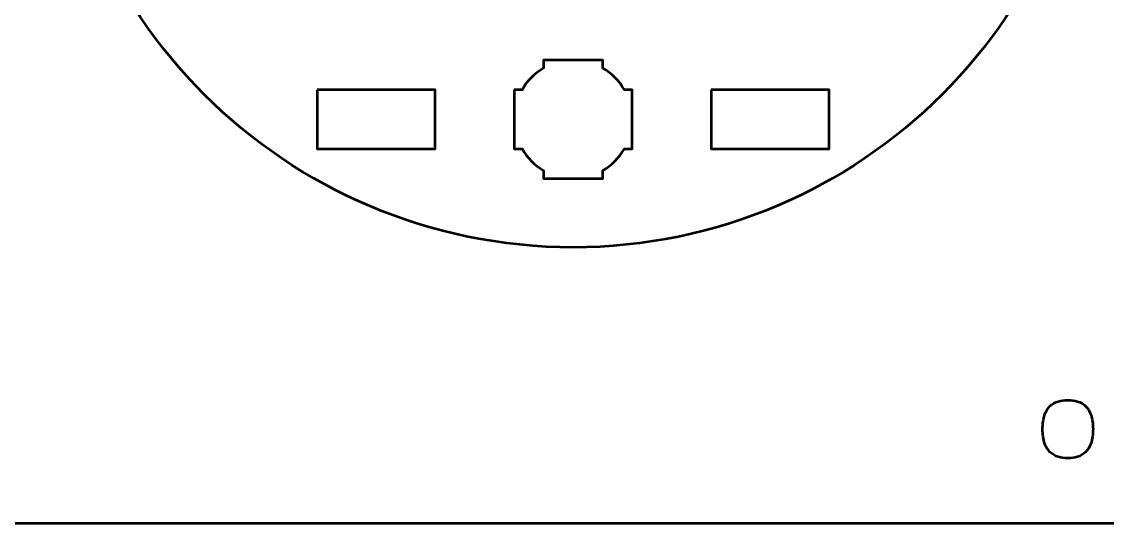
# Model space of a CAD drawing. Header units: centimetres. Extents: x -21 to 0, y -29.7 to 0.
# Drawn here: x -11.5 to -5.99, y -29.7 to -27.16 of the extents above; entities that cross this region are included whole.
import ezdxf

# ---------------------------------------------------------------- set-up
doc = ezdxf.new("R2010")
doc.units = ezdxf.units.CM
doc.header["$MEASUREMENT"] = 0
doc.layers.add('Layer 1', color=7, linetype='Continuous')

msp = doc.modelspace()

# ---------------------------------------------------------------- linework, layer by layer
at = {"layer": 'Layer 1', "color": 114, "lineweight": 53}
msp.add_ellipse((-8.69997, -25.65), major_axis=(0, 2.65), ratio=1, dxfattribs=at)
at = {"layer": 'Layer 1', "color": 22, "lineweight": 53}
msp.add_open_spline([(-21.00003, -29.19995), (-21.00003, -29.19995), (-21.00003, -0.49992), (-21.00003, -0.49992), (-21.00003, -0.49992), (-21.00003, -0.22295), (-20.77694, 0.00004), (-20.49994, 0.00004), (-20.49994, 0.00004), (-20.49994, 0.00004), (-0.50008, 0.00004), (-0.50008, 0.00004), (-0.50008, 0.00004), (-0.22294, 0.00004), (0.00002, -0.22295), (0.00002, -0.49992), (0.00002, -0.49992), (0.00002, -0.49992), (0.00002, -29.19995), (0.00002, -29.19995), (0.00002, -29.19995), (0.00002, -29.47695), (-0.22294, -29.70004), (-0.50008, -29.70004), (-0.50008, -29.70004), (-0.50008, -29.70004), (-20.49994, -29.70004), (-20.49994, -29.70004), (-20.49994, -29.70004), (-20.77694, -29.70004), (-21.00003, -29.47695), (-21.00003, -29.19995)], degree=3, knots=[0, 0, 0, 0, 0.125, 0.125, 0.125, 0.125, 0.25, 0.25, 0.25, 0.25, 0.375, 0.375, 0.375, 0.375, 0.5, 0.5, 0.5, 0.5, 0.625, 0.625, 0.625, 0.625, 0.75, 0.75, 0.75, 0.75, 0.875, 0.875, 0.875, 0.875, 1, 1, 1, 1], dxfattribs=at)
at = {"layer": 'Layer 1', "lineweight": 53}
for points, knots in [([(-8.99997, -27.49994), (-8.99997, -27.49994), (-8.95977, -27.49994), (-8.95977, -27.49994), (-8.95977, -27.49994), (-8.93344, -27.45442), (-8.89548, -27.41649), (-8.84997, -27.39016), (-8.84997, -27.39016), (-8.84997, -27.39016), (-8.84997, -27.34994), (-8.84997, -27.34994), (-8.84997, -27.34994), (-8.84997, -27.34994), (-8.54997, -27.34994), (-8.54997, -27.34994), (-8.54997, -27.34994), (-8.54997, -27.34994), (-8.54997, -27.39013), (-8.54997, -27.39013), (-8.54997, -27.39013), (-8.50444, -27.41646), (-8.46645, -27.45441), (-8.44009, -27.49994), (-8.44009, -27.49994), (-8.44009, -27.49994), (-8.39997, -27.49994), (-8.39997, -27.49994), (-8.39997, -27.49994), (-8.39997, -27.49994), (-8.39997, -27.64536), (-8.39997, -27.64536), (-8.39997, -27.64536), (-8.39997, -27.64536), (-8.39991, -27.65001), (-8.39991, -27.65001), (-8.39991, -27.65001), (-8.39991, -27.65001), (-8.39997, -27.65465), (-8.39997, -27.65465), (-8.39997, -27.65465), (-8.39997, -27.65465), (-8.39997, -27.79994), (-8.39997, -27.79994), (-8.39997, -27.79994), (-8.39997, -27.79994), (-8.44004, -27.79994), (-8.44004, -27.79994), (-8.44004, -27.79994), (-8.46639, -27.84551), (-8.50439, -27.88352), (-8.54997, -27.90988), (-8.54997, -27.90988), (-8.54997, -27.90988), (-8.54997, -27.94994), (-8.54997, -27.94994), (-8.54997, -27.94994), (-8.54997, -27.94994), (-8.69325, -27.94994), (-8.69325, -27.94994), (-8.69325, -27.94994), (-8.69325, -27.94994), (-8.69992, -27.95002), (-8.69992, -27.95002), (-8.69992, -27.95002), (-8.69992, -27.95002), (-8.7066, -27.94994), (-8.7066, -27.94994), (-8.7066, -27.94994), (-8.7066, -27.94994), (-8.84997, -27.94994), (-8.84997, -27.94994), (-8.84997, -27.94994), (-8.84997, -27.94994), (-8.84997, -27.90984), (-8.84997, -27.90984), (-8.84997, -27.90984), (-8.89551, -27.88348), (-8.93349, -27.84549), (-8.95982, -27.79994), (-8.95982, -27.79994), (-8.95982, -27.79994), (-8.99997, -27.79994), (-8.99997, -27.79994), (-8.99997, -27.79994), (-8.99997, -27.79994), (-8.99997, -27.49994), (-8.99997, -27.49994)], [0, 0, 0, 0, 0.0454545, 0.0454545, 0.0454545, 0.0454545, 0.0909091, 0.0909091, 0.0909091, 0.0909091, 0.1363636, 0.1363636, 0.1363636, 0.1363636, 0.1818182, 0.1818182, 0.1818182, 0.1818182, 0.2272727, 0.2272727, 0.2272727, 0.2272727, 0.2727273, 0.2727273, 0.2727273, 0.2727273, 0.3181818, 0.3181818, 0.3181818, 0.3181818, 0.3636364, 0.3636364, 0.3636364, 0.3636364, 0.4090909, 0.4090909, 0.4090909, 0.4090909, 0.4545455, 0.4545455, 0.4545455, 0.4545455, 0.5, 0.5, 0.5, 0.5, 0.5454545, 0.5454545, 0.5454545, 0.5454545, 0.5909091, 0.5909091, 0.5909091, 0.5909091, 0.6363636, 0.6363636, 0.6363636, 0.6363636, 0.6818182, 0.6818182, 0.6818182, 0.6818182, 0.7272727, 0.7272727, 0.7272727, 0.7272727, 0.7727273, 0.7727273, 0.7727273, 0.7727273, 0.8181818, 0.8181818, 0.8181818, 0.8181818, 0.8636364, 0.8636364, 0.8636364, 0.8636364, 0.9090909, 0.9090909, 0.9090909, 0.9090909, 0.9545455, 0.9545455, 0.9545455, 0.9545455, 1, 1, 1, 1]), ([(-9.99996, -27.49996), (-9.99996, -27.49996), (-9.39995, -27.49996), (-9.39995, -27.49996), (-9.39995, -27.49996), (-9.39995, -27.49996), (-9.39995, -27.79997), (-9.39995, -27.79997), (-9.39995, -27.79997), (-9.39995, -27.79997), (-9.99996, -27.79997), (-9.99996, -27.79997), (-9.99996, -27.79997), (-9.99996, -27.79997), (-9.99996, -27.49996), (-9.99996, -27.49996)], [0, 0, 0, 0, 0.25, 0.25, 0.25, 0.25, 0.5, 0.5, 0.5, 0.5, 0.75, 0.75, 0.75, 0.75, 1, 1, 1, 1]), ([(-7.99989, -27.49996), (-7.99989, -27.49996), (-7.39989, -27.49996), (-7.39989, -27.49996), (-7.39989, -27.49996), (-7.39989, -27.49996), (-7.39989, -27.79997), (-7.39989, -27.79997), (-7.39989, -27.79997), (-7.39989, -27.79997), (-7.99989, -27.79997), (-7.99989, -27.79997), (-7.99989, -27.79997), (-7.99989, -27.79997), (-7.99989, -27.49996), (-7.99989, -27.49996)], [0, 0, 0, 0, 0.25, 0.25, 0.25, 0.25, 0.5, 0.5, 0.5, 0.5, 0.75, 0.75, 0.75, 0.75, 1, 1, 1, 1])]:
    msp.add_open_spline(points, degree=3, knots=knots, dxfattribs=at)
at = {"layer": 'Layer 1', "color": 30, "lineweight": 53}
msp.add_open_spline([(-6.18869, -29.36992), (-6.17091, -29.37001), (-6.15436, -29.36776), (-6.13893, -29.36296), (-6.13893, -29.36296), (-6.1235, -29.35816), (-6.10986, -29.35016), (-6.09819, -29.33897), (-6.09819, -29.33897), (-6.08643, -29.32778), (-6.07731, -29.31263), (-6.07063, -29.29344), (-6.07063, -29.29344), (-6.06405, -29.27434), (-6.06066, -29.25054), (-6.06056, -29.22204), (-6.06056, -29.22204), (-6.06066, -29.19363), (-6.06405, -29.16992), (-6.07063, -29.15092), (-6.07063, -29.15092), (-6.07731, -29.13191), (-6.08643, -29.11677), (-6.09819, -29.10557), (-6.09819, -29.10557), (-6.10986, -29.09447), (-6.1235, -29.08648), (-6.13893, -29.08168), (-6.13893, -29.08168), (-6.15436, -29.07688), (-6.17091, -29.07462), (-6.18869, -29.07472), (-6.18869, -29.07472), (-6.20628, -29.07462), (-6.22284, -29.07688), (-6.23827, -29.08168), (-6.23827, -29.08168), (-6.2537, -29.08648), (-6.26724, -29.09447), (-6.279, -29.10557), (-6.279, -29.10557), (-6.29076, -29.11677), (-6.29998, -29.13191), (-6.30666, -29.15092), (-6.30666, -29.15092), (-6.31334, -29.16992), (-6.31673, -29.19363), (-6.31682, -29.22204), (-6.31682, -29.22204), (-6.31673, -29.25054), (-6.31334, -29.27434), (-6.30666, -29.29344), (-6.30666, -29.29344), (-6.29998, -29.31263), (-6.29076, -29.32778), (-6.279, -29.33897), (-6.279, -29.33897), (-6.26724, -29.35016), (-6.2537, -29.35816), (-6.23827, -29.36296), (-6.23827, -29.36296), (-6.22284, -29.36776), (-6.20628, -29.37001), (-6.18869, -29.36992)], degree=3, knots=[0, 0, 0, 0, 0.0625, 0.0625, 0.0625, 0.0625, 0.125, 0.125, 0.125, 0.125, 0.1875, 0.1875, 0.1875, 0.1875, 0.25, 0.25, 0.25, 0.25, 0.3125, 0.3125, 0.3125, 0.3125, 0.375, 0.375, 0.375, 0.375, 0.4375, 0.4375, 0.4375, 0.4375, 0.5, 0.5, 0.5, 0.5, 0.5625, 0.5625, 0.5625, 0.5625, 0.625, 0.625, 0.625, 0.625, 0.6875, 0.6875, 0.6875, 0.6875, 0.75, 0.75, 0.75, 0.75, 0.8125, 0.8125, 0.8125, 0.8125, 0.875, 0.875, 0.875, 0.875, 0.9375, 0.9375, 0.9375, 0.9375, 1, 1, 1, 1], dxfattribs=at)
msp.add_open_spline([(-6.18869, -29.36992), (-6.17091, -29.37001), (-6.15436, -29.36776), (-6.13893, -29.36296), (-6.13893, -29.36296), (-6.1235, -29.35816), (-6.10986, -29.35016), (-6.09819, -29.33897), (-6.09819, -29.33897), (-6.08643, -29.32778), (-6.07731, -29.31263), (-6.07063, -29.29344), (-6.07063, -29.29344), (-6.06405, -29.27434), (-6.06066, -29.25054), (-6.06056, -29.22204), (-6.06056, -29.22204), (-6.06066, -29.19363), (-6.06405, -29.16992), (-6.07063, -29.15092), (-6.07063, -29.15092), (-6.07731, -29.13191), (-6.08643, -29.11677), (-6.09819, -29.10557), (-6.09819, -29.10557), (-6.10986, -29.09447), (-6.1235, -29.08648), (-6.13893, -29.08168), (-6.13893, -29.08168), (-6.15436, -29.07688), (-6.17091, -29.07462), (-6.18869, -29.07472), (-6.18869, -29.07472), (-6.20628, -29.07462), (-6.22284, -29.07688), (-6.23827, -29.08168), (-6.23827, -29.08168), (-6.2537, -29.08648), (-6.26724, -29.09447), (-6.279, -29.10557), (-6.279, -29.10557), (-6.29076, -29.11677), (-6.29998, -29.13191), (-6.30666, -29.15092), (-6.30666, -29.15092), (-6.31334, -29.16992), (-6.31673, -29.19363), (-6.31682, -29.22204), (-6.31682, -29.22204), (-6.31673, -29.25054), (-6.31334, -29.27434), (-6.30666, -29.29344), (-6.30666, -29.29344), (-6.29998, -29.31263), (-6.29076, -29.32778), (-6.279, -29.33897), (-6.279, -29.33897), (-6.26724, -29.35016), (-6.2537, -29.35816), (-6.23827, -29.36296), (-6.23827, -29.36296), (-6.22284, -29.36776), (-6.20628, -29.37001), (-6.18869, -29.36992)], degree=3, knots=[0, 0, 0, 0, 0.0625, 0.0625, 0.0625, 0.0625, 0.125, 0.125, 0.125, 0.125, 0.1875, 0.1875, 0.1875, 0.1875, 0.25, 0.25, 0.25, 0.25, 0.3125, 0.3125, 0.3125, 0.3125, 0.375, 0.375, 0.375, 0.375, 0.4375, 0.4375, 0.4375, 0.4375, 0.5, 0.5, 0.5, 0.5, 0.5625, 0.5625, 0.5625, 0.5625, 0.625, 0.625, 0.625, 0.625, 0.6875, 0.6875, 0.6875, 0.6875, 0.75, 0.75, 0.75, 0.75, 0.8125, 0.8125, 0.8125, 0.8125, 0.875, 0.875, 0.875, 0.875, 0.9375, 0.9375, 0.9375, 0.9375, 1, 1, 1, 1], dxfattribs=at)

doc.saveas('drawing.dxf')
